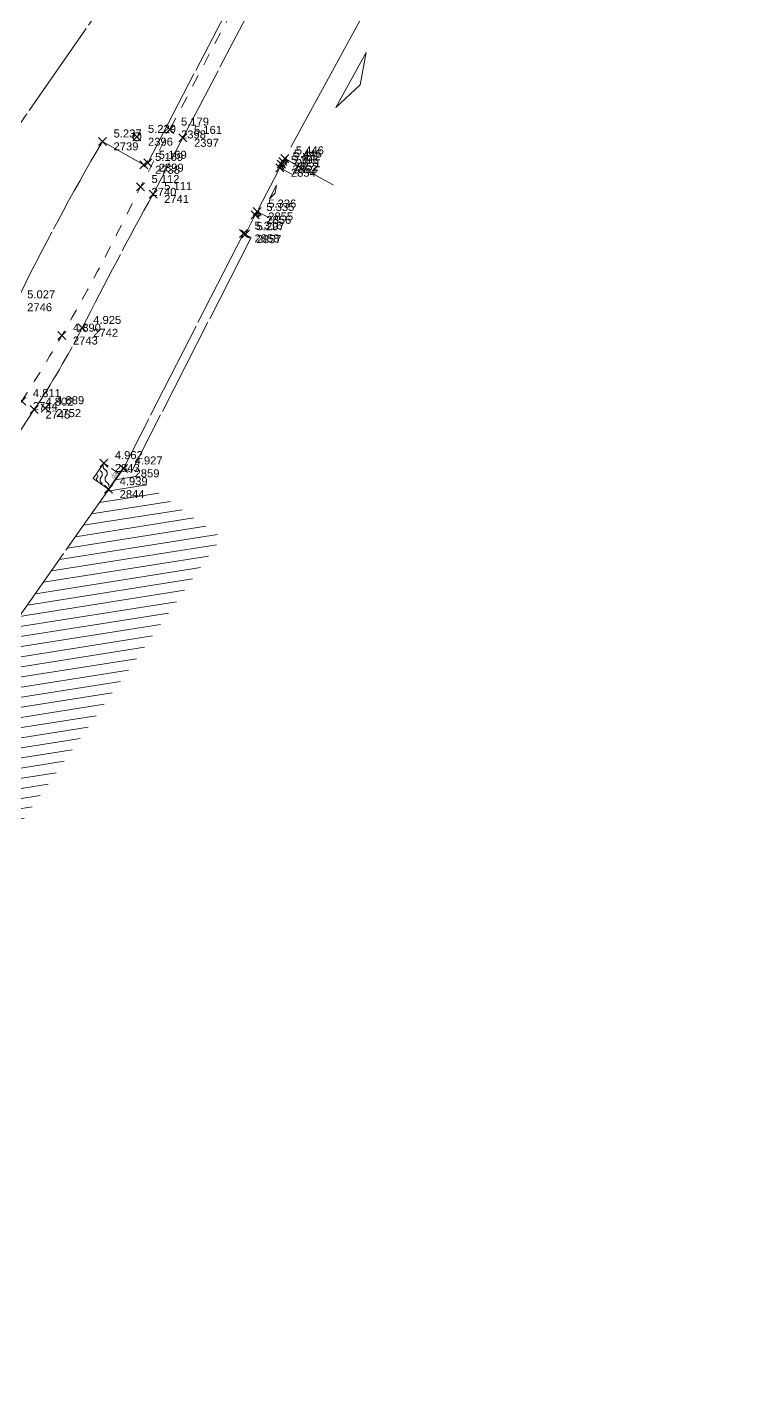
# Model space of a CAD drawing. Header units: metres. Extents: x 1223562 to 1223801, y 7191360 to 7191620.
# Drawn here: x 1223689.04 to 1223706.7, y 7191365.33 to 7191399.22 of the extents above; entities that cross this region are included whole.
import ezdxf

# ---------------------------------------------------------------- set-up
doc = ezdxf.new("R2010")
doc.units = ezdxf.units.M
doc.header["$PDMODE"] = 3
doc.header["$PDSIZE"] = 0.1
for name, pattern in [('LL_0822', [2.5, 2.5, 0]), ('LL_0829', [0.6, 0.3, -0.3]), ('ML_2577', [2.5, 2.5, 0]), ('RL_1105', [2.5, 2.5, 0]), ('SL_1144', [2.5, 2.5, 0]), ('Socle_Continu', [2.5, 2.5, 0]), ('YL_2901', [2.5, 2.5, 0])]:
    doc.linetypes.add(name, pattern=pattern)
for name, color, linetype, lineweight in [('BATIH_SCS', 201, 'Socle_Continu', 13), ('CLOTU_SCS', 212, 'Socle_Continu', 13), ('MARQU_PSS', 7, 'Socle_Continu', 13), ('SIGTA_SCI', 7, 'Socle_Continu', 13), ('SIGTM_SCI', 1, 'Socle_Continu', 13), ('SIGTO_SCI', 255, 'Socle_Continu', 13), ('VOIRI_SCS', 7, 'Socle_Continu', 13)]:
    doc.layers.add(name, color=color, linetype=linetype, lineweight=lineweight)
for name, color, linetype, lineweight, true_color in [('BATIM_SCS', 7, 'Socle_Continu', 13, 0xdf7fff), ('EAUPL_SCS', 5, 'Socle_Continu', 13, 0x0000ff), ('SIGTS_PSS', 7, 'Socle_Continu', 13, 0x9966cc)]:
    doc.layers.add(name, color=color, linetype=linetype, lineweight=lineweight, true_color=true_color)
doc.styles.get("Standard").update_dxf_attribs({"font": 'arial.ttf'})
doc.styles.add('Style_1', font='WINGDNG2.TTF')
doc.linetypes.add('SL_1142', pattern='A,0.5,0,["£",Style_1,S=0.1,R=0,X=0.2,Y=0],0.5', length=1)

# ---------------------------------------------------------------- blocks, each defined once
blk = doc.blocks.new('YP_1521')
at = {"layer": 'SIGTO_SCI', "color": 7, "linetype": 'Socle_Continu'}
blk.add_point((0, 0), dxfattribs=at)
at = {"layer": 'SIGTA_SCI', "linetype": 'Socle_Continu'}
blk.add_attdef('ALT', (0.278, 0.099), '', height=0.2, dxfattribs=at)
at = {"layer": 'SIGTA_SCI', "linetype": 'Socle_Continu', "flags": 9}
blk.add_attdef('CALQUE_ALT', (1.69, -1.18), '', height=0.2, dxfattribs=at)
at = {"layer": 'SIGTM_SCI', "linetype": 'Socle_Continu'}
blk.add_attdef('MAT', (0.278, -0.223), '', height=0.2, dxfattribs=at)
at = {"layer": 'SIGTM_SCI', "linetype": 'Socle_Continu', "flags": 9}
blk.add_attdef('CALQUE_MAT', (1.69, -1.501), '', height=0.2, dxfattribs=at)
at = {"layer": 'SIGTO_SCI', "linetype": 'Socle_Continu', "flags": 9}
for tag, p in [('ID', (1.69, 0.105)), ('NATURE', (1.69, -0.216)), ('FAMILLE', (1.69, -0.538)), ('CALQUE', (1.69, -0.859)), ('PCRS', (1.69, -1.823))]:
    blk.add_attdef(tag, p, '', height=0.2, dxfattribs=at)
blk = doc.blocks.new('LP_0843')
at = {"layer": 'VOIRI_SCS', "linetype": 'Socle_Continu'}
blk.add_circle((0, 0), 0.1, dxfattribs=at)
at = {"layer": 'VOIRI_SCS', "linetype": 'Socle_Continu', "flags": 9}
for tag, p in [('ID', (0.829, 0.061)), ('NATURE', (0.829, -0.26)), ('FAMILLE', (0.829, -0.582)), ('CALQUE', (0.829, -0.903)), ('PCRS', (0.829, -1.224))]:
    blk.add_attdef(tag, p, '', height=0.2, dxfattribs=at)
blk = doc.blocks.new('BP_0086')
at = {"layer": 'EAUPL_SCS', "linetype": 'Socle_Continu', "flags": 128}
blk.add_lwpolyline([(1, 0.001), (0.999, 1.001), (-0.001, 1), (0, 0)], close=True, dxfattribs=at)
at = {"layer": 'EAUPL_SCS', "linetype": 'Socle_Continu', "const_width": 0.0188, "flags": 128}
for points in [[(0.185, 0.762), (0.114, 0.762, -0.424), (0.072, 0.804), (0.072, 0.874, -0.997785), (0.185, 0.874), (0.185, 0.846), (0.086, 0.846)], [(0.255, 0.677), (0.255, 0.93), (0.318, 0.93, -0.410802), (0.367, 0.881), (0.367, 0.808, -0.396178), (0.318, 0.762), (0.269, 0.762)]]:
    blk.add_lwpolyline(points, format="xyb", dxfattribs=at)
at = {"layer": 'EAUPL_SCS', "linetype": 'Socle_Continu', "flags": 128}
for points in [[(0.125, 0.063, 0.308109), (0.25, 0.25, -0.498161), (0.5, 0.5, 0.49989), (0.749, 0.751, -0.306811), (0.874, 0.938)], [(0.937, 0.563, -0.49989), (0.687, 0.313, 0.49989), (0.437, 0.063)], [(0.719, 0.063, -0.52802), (0.844, 0.157, 0.528439), (0.969, 0.251)]]:
    blk.add_lwpolyline(points, format="xyb", dxfattribs=at)
at = {"layer": 'EAUPL_SCS', "linetype": 'Socle_Continu', "flags": 9}
for tag, p in [('NATURE', (1.494, 0.585)), ('ID', (1.494, 0.906)), ('CALQUE', (1.494, -0.058)), ('FAMILLE', (1.494, 0.263)), ('PCRS', (1.494, -0.379))]:
    blk.add_attdef(tag, p, '', height=0.2, dxfattribs=at)
blk = doc.blocks.new('SP_1161')
at = {"layer": 'CLOTU_SCS', "linetype": 'Socle_Continu'}
for p, q in [((0, 0), (0, 0.2745)), ((1, 0.2745), (1, 0)), ((0.5, 0.1545), (0.3438, 0.103)), ((0.6563, 0.103), (0.5, 0.1545)), ((0.3438, 0.103), (0.6563, 0.103)), ((0.0625, 0), (0.9375, 0))]:
    blk.add_line(p, q, dxfattribs=at)
at = {"layer": 'CLOTU_SCS', "linetype": 'Socle_Continu', "flags": 9}
for tag, p in [('ID', (1.3598, 0.3853)), ('NATURE', (1.3598, 0.0641)), ('FAMILLE', (1.3598, -0.2572)), ('CALQUE', (1.3598, -0.5785)), ('PCRS', (1.3598, -0.8998))]:
    blk.add_attdef(tag, p, '', height=0.2, dxfattribs=at)
blk = doc.blocks.new('SP_1162')
at = {"layer": 'CLOTU_SCS', "linetype": 'Socle_Continu'}
for p, q in [((0, 0), (0.45, 0.45)), ((0, 0.45), (0.45, 0))]:
    blk.add_line(p, q, dxfattribs=at)
at = {"layer": 'CLOTU_SCS', "linetype": 'Socle_Continu', "flags": 128}
blk.add_lwpolyline([(0.45, 0), (0, 0), (0, 0.45), (0.45, 0.45)], close=True, dxfattribs=at)
at = {"layer": 'CLOTU_SCS', "linetype": 'Socle_Continu', "flags": 9}
for tag, p in [('ID', (1.09, 0.3)), ('NATURE', (1.09, -0.02)), ('CALQUE', (1.09, -0.66)), ('FAMILLE', (1.09, -0.34)), ('PCRS', (1.09, -0.99))]:
    blk.add_attdef(tag, p, '', height=0.2, dxfattribs=at)

msp = doc.modelspace()

# ---------------------------------------------------------------- hatches: boundary and pattern name
at = {"layer": 'BATIH_SCS', "linetype": 'Socle_Continu'}
h = msp.add_hatch(dxfattribs=at)
h.set_pattern_fill('RL_1107', color=256, angle=324, pattern_type=2)
h.set_pattern_definition([(9, (0, 0), (-0.03910861626, 0.246922085149), [])])
h.paths.add_polyline_path([(1223693.899, 7191386.462), (1223691.445, 7191388.188), (1223686.618, 7191381.321), (1223681.64, 7191374.338), (1223681.803, 7191374.239), (1223681.106, 7191373.276), (1223681.279, 7191372.134), (1223681.511, 7191371.972), (1223681.62, 7191371.408), (1223681.173, 7191370.772), (1223683.629, 7191369.049), (1223684.806, 7191370.726), (1223684.419, 7191372.736), (1223686.136, 7191375.108), (1223685.953, 7191375.22), (1223689.066, 7191379.588)])
h.paths.add_polyline_path([(1223681.662, 7191372.796), (1223681.585, 7191372.734), (1223681.569, 7191372.829)], flags=16)

# ---------------------------------------------------------------- linework, layer by layer
at = {"layer": 'BATIM_SCS', "linetype": 'RL_1105', "flags": 128}
msp.add_lwpolyline([(1223691.445, 7191388.188), (1223686.618, 7191381.321), (1223681.64, 7191374.338), (1223681.803, 7191374.239), (1223681.106, 7191373.276), (1223681.279, 7191372.134), (1223681.511, 7191371.972), (1223681.62, 7191371.408), (1223681.173, 7191370.772)], dxfattribs=at)
at = {"layer": 'CLOTU_SCS', "linetype": 'SL_1142', "flags": 128}
msp.add_lwpolyline([(1223694.738, 7191394.523), (1223694.492, 7191394.041)], dxfattribs=at)
at = {"layer": 'CLOTU_SCS', "linetype": 'SL_1144', "flags": 128}
for points in [[(1223694.442, 7191394.059), (1223691.445, 7191388.188)], [(1223694.442, 7191394.059), (1223694.638, 7191393.959), (1223691.641, 7191388.088), (1223691.445, 7191388.188)]]:
    msp.add_lwpolyline(points, dxfattribs=at)
at = {"layer": 'MARQU_PSS', "linetype": 'ML_2577', "flags": 128}
for points in [[(1223692.05, 7191395.828), (1223696.37, 7191404.132)], [(1223691.957, 7191395.775), (1223690.92, 7191396.36)]]:
    msp.add_lwpolyline(points, dxfattribs=at)
msp.add_lwpolyline([(1223690.92, 7191396.36, 0.019312), (1223688.761, 7191392.339, -0.03496), (1223687.758, 7191390.603, -0.003239), (1223685.277, 7191386.979), (1223682.709, 7191383.279)], format="xyb", dxfattribs=at)
at = {"layer": 'SIGTS_PSS', "linetype": 'YL_2901', "flags": 128}
msp.add_lwpolyline([(1223754.624, 7191615.542), (1223774.768, 7191564.41), (1223759.899, 7191516.921), (1223739.481, 7191487.157), (1223712.27, 7191430.488), (1223666.985, 7191365.329), (1223604.313, 7191397.356), (1223562.746, 7191366.34)], dxfattribs=at)
at = {"layer": 'VOIRI_SCS', "linetype": 'LL_0822', "flags": 128}
msp.add_lwpolyline([(1223725.843, 7191413.176), (1223719.78, 7191416.663), (1223718.931, 7191417.138), (1223714.702, 7191419.583), (1223711.451, 7191421.428), (1223709.573, 7191422.482), (1223709.133, 7191422.727, 0.099741), (1223708.068, 7191422.953, 0.135879), (1223706.971, 7191422.662, 0.12445), (1223706.17, 7191421.873, 0.016631), (1223706.033, 7191421.631), (1223705.372, 7191420.358), (1223700.035, 7191410.07), (1223697.258, 7191404.712), (1223696.842, 7191403.913), (1223692.93, 7191396.45), (1223692.184, 7191395.045, 0.00741), (1223690.411, 7191391.7, -0.028189), (1223689.217, 7191389.656, -0.006258), (1223686.621, 7191385.843), (1223683.045, 7191380.73), (1223682.587, 7191380.061), (1223678.817, 7191374.645), (1223676.429, 7191374.225), (1223676.076, 7191373.72), (1223674.855, 7191372.041), (1223674.583, 7191371.677), (1223674.473, 7191371.509), (1223674.374, 7191371.334), (1223674.338, 7191371.261), (1223674.289, 7191371.151), (1223674.219, 7191370.961), (1223674.165, 7191370.766), (1223674.126, 7191370.566), (1223674.102, 7191370.365), (1223674.092, 7191370.162), (1223674.102, 7191369.876), (1223674.137, 7191369.592), (1223674.191, 7191369.309), (1223674.262, 7191369.029), (1223674.289, 7191368.935), (1223674.344, 7191368.752), (1223674.438, 7191368.479), (1223674.549, 7191368.215), (1223674.681, 7191367.963), (1223674.868, 7191367.682), (1223675.082, 7191367.417), (1223675.554, 7191366.916), (1223675.932, 7191366.597), (1223676.678, 7191366.036), (1223677.39, 7191366.169)], format="xyb", dxfattribs=at)
at = {"layer": 'VOIRI_SCS', "linetype": 'LL_0829', "flags": 128}
msp.add_lwpolyline([(1223705.945, 7191421.486), (1223705.623, 7191421.637), (1223699.23, 7191409.284), (1223696.827, 7191404.722), (1223692.605, 7191396.658), (1223691.867, 7191395.223, -0.018152), (1223689.904, 7191391.507, -0.013441), (1223688.902, 7191389.869, -0.008683), (1223686.324, 7191386.047), (1223682.742, 7191380.93), (1223679.109, 7191375.712), (1223679.129, 7191375.684)], format="xyb", dxfattribs=at)

# ---------------------------------------------------------------- block references
at = {"layer": 'CLOTU_SCS', "linetype": 'Socle_Continu'}
for p, xscale, yscale, rotation in [((1223697.881, 7191400.352), 5.028068989841374, 5.028068989841374, 241.3990484755276), ((1223695.351, 7191395.701), 1.230401382442823, 1.230401382442823, 242.5971388409392)]:
    msp.add_blockref('SP_1161', p, dxfattribs=dict(at, xscale=xscale, yscale=yscale, rotation=rotation))
for p, xscale, yscale, zscale, rotation in [((1223695.474, 7191395.937), 0.2131022776315253, 0.2131022776315253, 0.2131022776315253, 240.6072419881112), ((1223695.39, 7191395.788), 0.2138794516897029, 0.2138794516897029, 0.2138794516897029, 245.899395337243), ((1223694.785, 7191394.608), 0.2160635544117879, 0.2160635544117879, 0.2160635544117879, 241.2452038766488)]:
    msp.add_blockref('SP_1162', p, dxfattribs=dict(at, xscale=xscale, yscale=yscale, zscale=zscale, rotation=rotation))
at = {"layer": 'EAUPL_SCS', "linetype": 'Socle_Continu', "xscale": 0.4695734156123061, "yscale": 0.4695734156123061, "rotation": 235.3613504359911}
msp.add_blockref('BP_0086', (1223690.951, 7191388.321), dxfattribs=at)
at = {"layer": 'SIGTO_SCI', "linetype": 'Socle_Continu'}
for p, values in [((1223692.605, 7191396.658), {'ALT': '5.179', 'MAT': '2398'}), ((1223690.92, 7191396.36), {'ALT': '5.237', 'MAT': '2739'}), ((1223691.78, 7191396.476), {'ALT': '5.229', 'MAT': '2396'}), ((1223692.93, 7191396.45), {'ALT': '5.161', 'MAT': '2397'}), ((1223691.957, 7191395.775), {'ALT': '5.169', 'MAT': '2738'}), ((1223692.05, 7191395.828), {'ALT': '5.169', 'MAT': '2399'}), ((1223695.351, 7191395.701), {'ALT': '5.396', 'MAT': '2854'}), ((1223695.39, 7191395.788), {'ALT': '5.422', 'MAT': '2853'}), ((1223695.424, 7191395.856), {'ALT': '5.446', 'MAT': '2852'}), ((1223695.474, 7191395.937), {'ALT': '5.446', 'MAT': '2851'}), ((1223691.867, 7191395.223), {'ALT': '5.112', 'MAT': '2740'}), ((1223692.184, 7191395.045), {'ALT': '5.111', 'MAT': '2741'}), ((1223694.785, 7191394.608), {'ALT': '5.336', 'MAT': '2855'}), ((1223694.738, 7191394.523), {'ALT': '5.335', 'MAT': '2856'}), ((1223694.442, 7191394.059), {'ALT': '5.316', 'MAT': '2858'}), ((1223694.492, 7191394.041), {'ALT': '5.297', 'MAT': '2857'}), ((1223688.761, 7191392.339), {'ALT': '5.027', 'MAT': '2746'}), ((1223690.411, 7191391.7), {'ALT': '4.925', 'MAT': '2742'}), ((1223689.904, 7191391.507), {'ALT': '4.890', 'MAT': '2743'}), ((1223688.902, 7191389.869), {'ALT': '4.811', 'MAT': '2744'}), ((1223689.217, 7191389.656), {'ALT': '4.802', 'MAT': '2745'}), ((1223689.486, 7191389.693), {'ALT': '4.889', 'MAT': '2752'}), ((1223690.951, 7191388.321), {'ALT': '4.962', 'MAT': '2843'}), ((1223691.445, 7191388.188), {'ALT': '4.927', 'MAT': '2859'}), ((1223691.071, 7191387.668), {'ALT': '4.939', 'MAT': '2844'})]:
    msp.add_blockref('YP_1521', p, dxfattribs=at).add_auto_attribs(values)
at = {"layer": 'VOIRI_SCS', "linetype": 'Socle_Continu'}
msp.add_blockref('LP_0843', (1223691.78, 7191396.476), dxfattribs=at)

doc.saveas('drawing.dxf')
